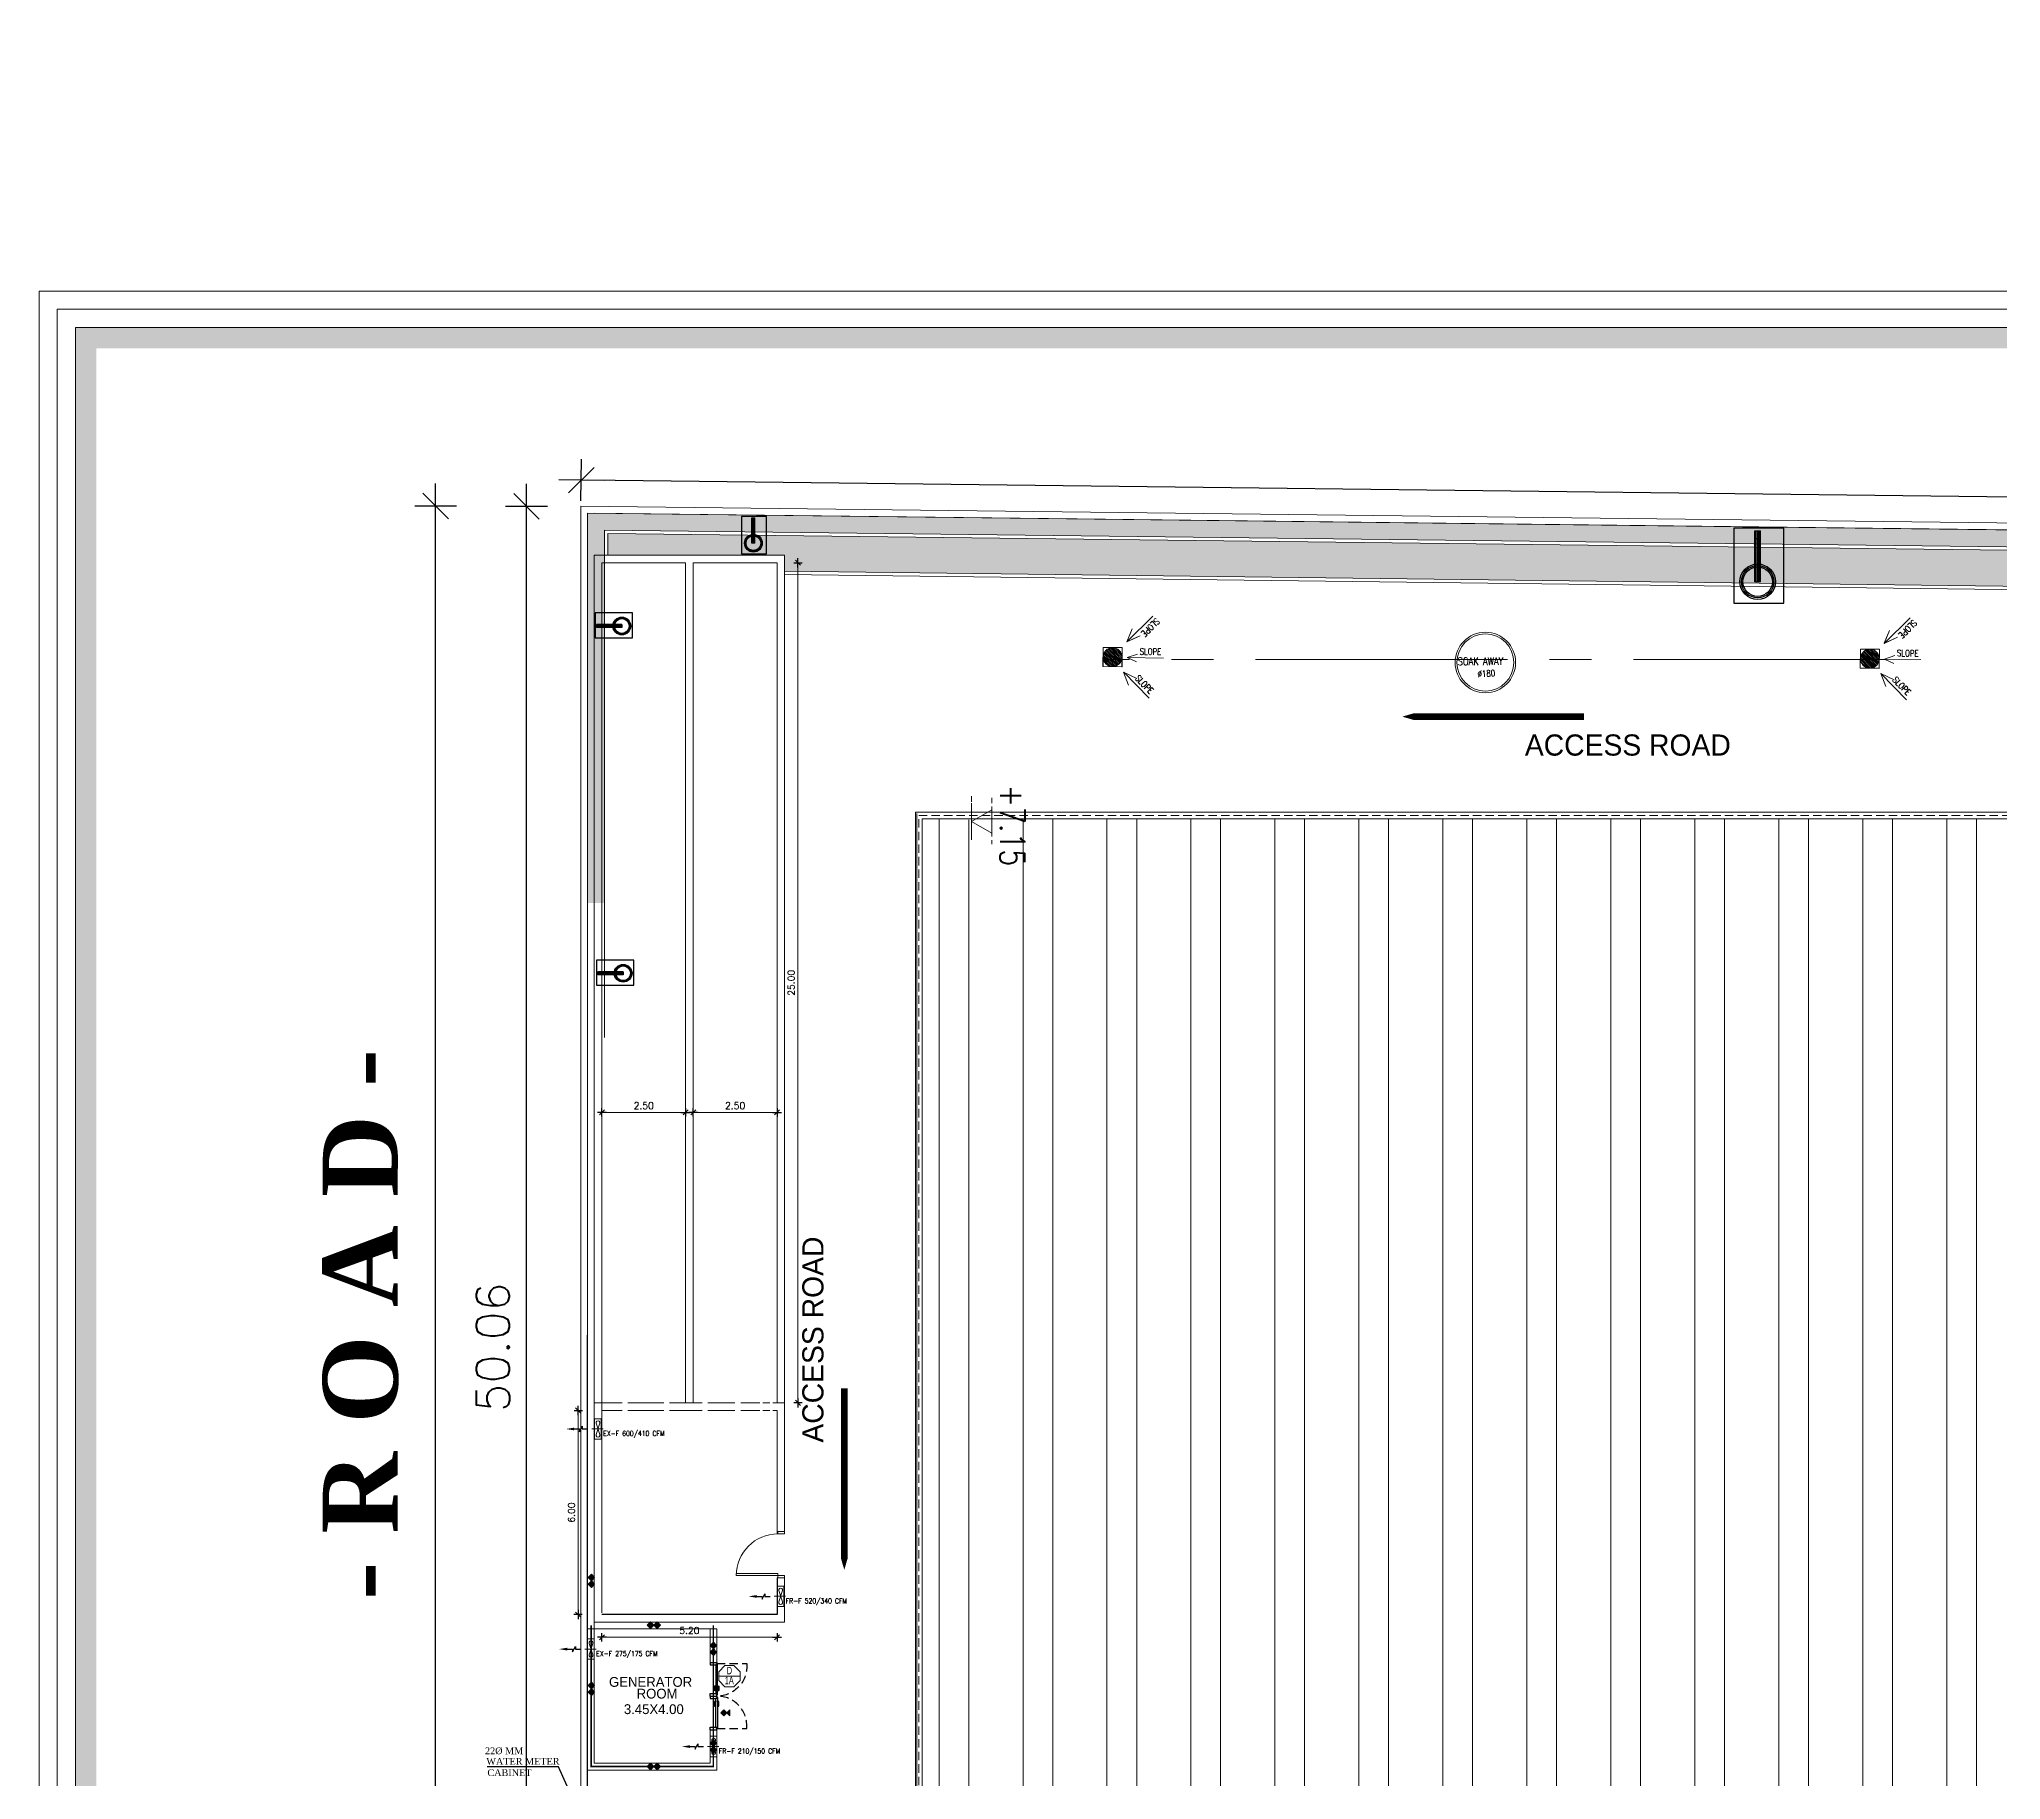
# Model space of a CAD drawing. Header units: inches. Extents: x -68096 to 69834, y -16833 to 17650.
# Drawn here: x 752.4 to 810.8, y 381.8 to 433.6 of the extents above; entities that cross this region are included whole.
import ezdxf
from ezdxf.enums import TextEntityAlignment as Align

# ---------------------------------------------------------------- set-up
doc = ezdxf.new("R2010")
doc.units = ezdxf.units.IN
doc.header["$MEASUREMENT"] = 0
doc.linetypes.add('CENTER2', pattern=[1.125, 0.75, -0.125, 0.125, -0.125])
doc.linetypes.add('HIDDEN', pattern=[0.375, 0.25, -0.125])
for name, color, linetype in [('-FR-TEXT', 1, 'Continuous'), ('A-TEXT', 3, 'Continuous'), ('A_FIXTURE', 9, 'Continuous'), ('A_ROOM_NAME', 2, 'Continuous'), ('FF-TEXT', 7, 'Continuous'), ('FIRE FIGHITNG SYSTEM', 7, 'Continuous'), ('Hatch', 8, 'Continuous'), ('LIGHT', 4, 'Continuous'), ('M-EXTDUCT', 150, 'Continuous'), ('M500G_GEN', 2, 'Continuous'), ('PROSPETTI', 252, 'Continuous'), ('SEC1', 3, 'Continuous'), ('tem', 2, 'Continuous'), ('TEXT', 23, 'Continuous'), ('TILES', 1, 'Continuous'), ('W', 7, 'Continuous'), ('wall plan', 40, 'Continuous'), ('WALL2', 2, 'Continuous'), ('WIN', 1, 'Continuous'), ('WINC', 2, 'Continuous')]:
    doc.layers.add(name, color=color, linetype=linetype)
for name, color, linetype, lineweight in [('ELECTRICAL TEXT.', 7, 'Continuous', 9), ('FIRE EMERGENCY LIGHT', 211, 'Continuous', 30), ('FPS', 172, 'Continuous', 60), ('PEN45', 7, 'Continuous', 50), ('WALL', 41, 'Continuous', 40), ('X1$0$A-DOOR', 31, 'Continuous', 13), ('X1$0$A-DOOR-FRAM', 31, 'Continuous', 20), ('X1$0$A-WALL', 113, 'Continuous', 13)]:
    doc.layers.add(name, color=color, linetype=linetype, lineweight=lineweight)
doc.layers.add('MV', color=1, linetype='Continuous', plot=False)
doc.styles.add('Browallia', font='')
doc.styles.add('ISCOP3', font='swissc.ttf')
doc.styles.add('MAHER_TIMES', font='times.ttf')
doc.styles.add('POLE', font='timesbd.ttf', dxfattribs={"height": 0.225})
doc.styles.add('ROMANS', font='romans.shx')
doc.styles.add('STYLE6', font='romanc.shx', dxfattribs={"width": 0.6})
doc.styles.get('Browallia').set_extended_font_data('BrowalliaUPC')
doc.dimstyles.new('100', dxfattribs={"dimtxt": 0.2, "dimasz": 0.035, "dimexe": 0, "dimexo": 0, "dimgap": 0.1, "dimtad": 1, "dimzin": 0, "dimdsep": 46, "dimtxsty": 'ROMANS', "dimblk": 'J2', "dimblk1": 'J2', "dimblk2": 'J2', "dimsah": 1, "dimcen": 0, "dimse1": 1, "dimse2": 1, "dimclrd": 1, "dimclre": 1, "dimclrt": 6, "dimadec": 0, "dimazin": 0, "dimtfac": 0.9, "dimtix": 1, "dimtmove": 2, "dimatfit": 3, "dimldrblk": 'J2', "dimfxl": 1, "dimtolj": 1, "dimtzin": 0, "dimarcsym": 0})
doc.dimstyles.new('SCALE50', dxfattribs={"dimscale": 0, "dimtxt": 0.18, "dimasz": 0.1, "dimexe": 0.1, "dimexo": 0.1, "dimgap": 0.1, "dimtad": 1, "dimdec": 0, "dimzin": 0, "dimdsep": 46, "dimtxsty": 'ROMANS', "dimblk": 'DOT', "dimblk1": 'DOT', "dimblk2": 'DOT', "dimsah": 1, "dimcen": 1, "dimclre": 4, "dimclrt": 2, "dimadec": 0, "dimazin": 0, "dimtfac": 1, "dimtdec": 0, "dimtofl": 0, "dimtmove": 1, "dimatfit": 3, "dimldrblk": 'DOT', "dimfxl": 1, "dimtolj": 1, "dimtzin": 0, "dimarcsym": 0})

# ---------------------------------------------------------------- blocks, each defined once
blk = doc.blocks.new('rfffff')
at = {"layer": 'W', "linetype": 'ByBlock', "lineweight": 18, "ltscale": 100}
h = blk.add_hatch(dxfattribs=at)
h.set_pattern_fill('LINE', color=256, scale=0.011615, angle=224.30031, style=0)
h.set_pattern_definition([(224.300307, (239663.13444, 378730.593538), (0.025755315, -0.0263921688), [])])
h.paths.add_polyline_path([(239962.26, 378588.355, 1), (239962.253, 378587.792, 1)])
for p, q in [((239962.283, 378589.591), (239962.271, 378588.506)), ((239961.039, 378589.276), (239961.799, 378588.502)), ((239961.8, 378588.501), (239961.62, 378588.894)), ((239961.798, 378588.501), (239961.664, 378588.796)), ((239962.272, 378588.506), (239962.165, 378588.813)), ((239962.272, 378588.506), (239962.4, 378588.79)), ((239962.7, 378588.403), (239962.888, 378588.793)), ((239963.476, 378589.163), (239962.701, 378588.404)), ((239961.8, 378588.501), (239961.414, 378588.655)), ((239961.798, 378588.501), (239961.509, 378588.617)), ((239962.7, 378588.403), (239963.088, 378588.55))]:
    blk.add_line(p, q, dxfattribs=at)
for points in [[(239962.538, 378587.785), (239961.968, 378587.792), (239961.975, 378588.362), (239962.545, 378588.355)], [(239962.534, 378587.789), (239961.972, 378587.796), (239961.979, 378588.358), (239962.541, 378588.351)]]:
    blk.add_lwpolyline(points, close=True, dxfattribs=at)
blk.add_circle((239962.256, 378588.074), 0.281, dxfattribs=at)
at = {"layer": 'W', "linetype": 'ByBlock', "lineweight": 18, "ltscale": 100, "style": 'STYLE6', "width": 0.8}
for rotation, p in [(314.4528, (239961.082, 378589.363)), (89.35267, (239962.184, 378588.879)), (44.35267, (239962.903, 378588.729))]:
    blk.add_text('SLOPE', height=0.1899, rotation=rotation, dxfattribs=at).set_placement(p)
blk = doc.blocks.new('DFGDFGG')
at = {"layer": 'LIGHT', "linetype": 'Continuous'}
for p, q in [((240239.828, 378686.424), (240241.339, 378686.424)), ((240239.828, 378686.246), (240239.828, 378686.424)), ((240239.828, 378686.379), (240241.339, 378686.379)), ((240239.828, 378686.335), (240241.339, 378686.335)), ((240239.828, 378686.29), (240241.339, 378686.29)), ((240241.339, 378686.424), (240241.339, 378686.246)), ((240239.828, 378686.246), (240241.339, 378686.246))]:
    blk.add_line(p, q, dxfattribs=at)
blk.add_lwpolyline([(240241.417, 378685.558), (240241.417, 378687.042), (240239.192, 378687.042), (240239.192, 378685.558)], close=True, dxfattribs=at)
for radius in [0.528, 0.483, 0.439]:
    blk.add_circle((240239.828, 378686.335), radius, dxfattribs=at)
at = {"layer": 'WALL2', "linetype": 'Continuous'}
blk.add_line((240241.109, 378686.424), (240241.109, 378686.246), dxfattribs=at)
blk = doc.blocks.new('J2')
for p, q in [((0, 3.53), (0, -3.59)), ((-4, 0), (0, 0)), ((-2.19, -2.19), (2.15, 2.15)), ((0, 0), (3.82, 0))]:
    blk.add_line(p, q)
blk = doc.blocks.new('*D26')
at = {"color": 1, "lineweight": -2, "transparency": 16777216}
blk.add_line((766.948, 369.793), (766.948, 419.503), dxfattribs=at)
at = {"layer": 'Defpoints', "color": 0, "transparency": 16777216}
for p in [(766.948, 419.678), (768.568, 419.678), (768.568, 369.618)]:
    blk.add_point(p, dxfattribs=at)
at = {"color": 1, "lineweight": -2, "transparency": 16777216, "xscale": 0.175, "yscale": 0.175, "zscale": 0.175}
for p, rotation in [((766.948, 419.678), 90), ((766.948, 369.618), 270)]:
    blk.add_blockref('J2', p, dxfattribs=dict(at, rotation=rotation))
at = {"color": 6, "lineweight": 0, "transparency": 16777216, "insert": (765.948, 394.648), "char_height": 1, "attachment_point": 5, "rotation": 90, "style": 'ROMANS'}
blk.add_mtext('\\A1;50.06', dxfattribs=at)
blk = doc.blocks.new('*D19')
at = {"color": 1, "lineweight": -2, "transparency": 16777216}
blk.add_line((764.242, 339.848), (764.242, 419.513), dxfattribs=at)
at = {"layer": 'Defpoints', "color": 0, "transparency": 16777216}
for p in [(764.242, 419.688), (768.568, 419.688), (768.568, 339.673)]:
    blk.add_point(p, dxfattribs=at)
at = {"color": 1, "lineweight": -2, "transparency": 16777216, "xscale": 0.175, "yscale": 0.175, "zscale": 0.175}
for p, rotation in [((764.242, 419.688), 90), ((764.242, 339.673), 270)]:
    blk.add_blockref('J2', p, dxfattribs=dict(at, rotation=rotation))
at = {"color": 6, "lineweight": 0, "transparency": 16777216, "insert": (763.242, 379.68), "char_height": 1, "attachment_point": 5, "rotation": 90, "style": 'ROMANS'}
blk.add_mtext('\\A1;80.01', dxfattribs=at)
blk = doc.blocks.new('*D20')
at = {"color": 1, "lineweight": -2, "transparency": 16777216}
blk.add_line((913.402, 418.752), (768.753, 420.45), dxfattribs=at)
at = {"layer": 'Defpoints', "color": 0, "transparency": 16777216}
for p in [(768.578, 420.452), (768.568, 419.678), (913.568, 417.975)]:
    blk.add_point(p, dxfattribs=at)
at = {"color": 1, "lineweight": -2, "transparency": 16777216, "xscale": 0.175, "yscale": 0.175, "zscale": 0.175}
for p, rotation in [((768.578, 420.452), 179.3273782654546), ((913.577, 418.75), 359.3273782654546)]:
    blk.add_blockref('J2', p, dxfattribs=dict(at, rotation=rotation))
at = {"color": 6, "lineweight": 0, "transparency": 16777216, "insert": (841.089, 420.601), "char_height": 1, "attachment_point": 5, "rotation": 359.32738, "style": 'ROMANS'}
blk.add_mtext('\\A1;145.01', dxfattribs=at)
blk = doc.blocks.new('do1')
at = {"color": 155, "linetype": 'HIDDEN'}
blk.add_line((0.968, 0.2), (0.968, 1.086), dxfattribs=at)
blk.add_arc((0.883, 0.207), 0.883, 84.50305, 180.42335, dxfattribs=at)
at = {"layer": 'PROSPETTI'}
for p, q in [((0, 0), (0, 0.2)), ((0, 0.2), (0.064, 0.2)), ((0, 0), (0.074, 0)), ((0.032, 0.211), (0.032, 0.2)), ((0.053, 0.216), (0.947, 0.216)), ((0.053, 0.216), (0.053, 0.2)), ((0.064, 0.2), (0.053, 0.2)), ((0.064, 0.168), (0.064, 0.2)), ((0.064, 0.2), (0.064, 0.168)), ((0.064, 0.168), (0.074, 0.168)), ((0.936, 0.168), (0.074, 0.168)), ((0.074, 0), (0.074, 0.168)), ((0.146, 0.216), (0.146, 0.221)), ((0.175, 0.221), (0.146, 0.221)), ((0.146, 0.168), (0.146, 0.163)), ((0.175, 0.163), (0.146, 0.163)), ((0.156, 0.221), (0.156, 0.237)), ((0.156, 0.163), (0.156, 0.147)), ((0.166, 0.221), (0.166, 0.237)), ((0.166, 0.163), (0.166, 0.147)), ((0.175, 0.216), (0.175, 0.221)), ((0.175, 0.168), (0.175, 0.163)), ((0.283, 0.259), (0.177, 0.259)), ((0.283, 0.248), (0.177, 0.248)), ((0.283, 0.136), (0.177, 0.136)), ((0.283, 0.126), (0.177, 0.126)), ((0.926, 0), (0.926, 0.168)), ((0.936, 0.168), (0.926, 0.168)), ((1, 0), (0.926, 0)), ((0.936, 0.2), (0.947, 0.2)), ((0.936, 0.2), (0.936, 0.168)), ((0.936, 0.168), (0.936, 0.2)), ((1, 0.2), (0.936, 0.2)), ((0.947, 0.216), (0.947, 0.2)), ((1, 0), (1, 0.2))]:
    blk.add_line(p, q, dxfattribs=at)
blk.add_circle((0.044, 0.208), 0.00798, dxfattribs=at)
for centre, radius, start, end in [((0.177, 0.237), 0.0213, 90, 180), ((0.177, 0.147), 0.0213, 180, 270), ((0.177, 0.237), 0.0106, 90, 180), ((0.177, 0.147), 0.0106, 180, 270), ((0.283, 0.237), 0.0213, 0, 90), ((0.283, 0.237), 0.0106, 0, 90), ((0.283, 0.147), 0.0106, 270, 0), ((0.283, 0.147), 0.0213, 270, 0), ((0.299, 0.238), 0.00534, 184.96768, 355.03232), ((0.299, 0.146), 0.00534, 4.96768, 175.03232)]:
    blk.add_arc(centre, radius, start, end, dxfattribs=at)
blk = doc.blocks.new('*D226')
at = {"color": 1, "lineweight": -2, "transparency": 16777216}
blk.add_line((1065.978, -604.653), (1060.833, -604.653), dxfattribs=at)
at = {"layer": 'Defpoints', "color": 0, "transparency": 16777216}
for p in [(1060.798, -603.978), (1066.013, -603.978), (1060.798, -604.653)]:
    blk.add_point(p, dxfattribs=at)
at = {"color": 1, "lineweight": -2, "transparency": 16777216, "xscale": 0.035, "yscale": 0.035, "zscale": 0.035, "rotation": 180}
blk.add_blockref('J2', (1060.798, -604.653), dxfattribs=at)
at = {"color": 1, "lineweight": -2, "transparency": 16777216, "xscale": 0.035, "yscale": 0.035, "zscale": 0.035}
blk.add_blockref('J2', (1066.013, -604.653), dxfattribs=at)
at = {"color": 6, "transparency": 16777216, "insert": (1063.405, -604.453), "char_height": 0.2, "attachment_point": 5, "style": 'ROMANS'}
blk.add_mtext('\\A1;5.20', dxfattribs=at)
blk = doc.blocks.new('*D227')
at = {"color": 1, "lineweight": -2, "transparency": 16777216}
blk.add_line((1060.092, -603.943), (1060.092, -597.937), dxfattribs=at)
at = {"layer": 'Defpoints', "color": 0, "transparency": 16777216}
for p in [(1060.092, -597.902), (1060.798, -597.902), (1060.798, -603.978)]:
    blk.add_point(p, dxfattribs=at)
at = {"color": 1, "lineweight": -2, "transparency": 16777216, "xscale": 0.035, "yscale": 0.035, "zscale": 0.035}
for p, rotation in [((1060.092, -597.902), 90), ((1060.092, -603.978), 270)]:
    blk.add_blockref('J2', p, dxfattribs=dict(at, rotation=rotation))
at = {"color": 6, "transparency": 16777216, "insert": (1059.892, -600.94), "char_height": 0.2, "attachment_point": 5, "rotation": 90, "style": 'ROMANS'}
blk.add_mtext('\\A1;6.00', dxfattribs=at)
blk = doc.blocks.new('*D229')
at = {"color": 1, "lineweight": -2, "transparency": 16777216}
blk.add_line((1060.833, -589.033), (1063.257, -589.033), dxfattribs=at)
at = {"layer": 'Defpoints', "color": 0, "transparency": 16777216}
for p in [(1060.798, -572.676), (1063.292, -572.676), (1063.292, -589.033)]:
    blk.add_point(p, dxfattribs=at)
at = {"color": 1, "lineweight": -2, "transparency": 16777216, "xscale": 0.035, "yscale": 0.035, "zscale": 0.035, "rotation": 180}
blk.add_blockref('J2', (1060.798, -589.033), dxfattribs=at)
at = {"color": 1, "lineweight": -2, "transparency": 16777216, "xscale": 0.035, "yscale": 0.035, "zscale": 0.035}
blk.add_blockref('J2', (1063.292, -589.033), dxfattribs=at)
at = {"color": 6, "transparency": 16777216, "insert": (1062.045, -588.833), "char_height": 0.2, "attachment_point": 5, "style": 'ROMANS'}
blk.add_mtext('\\A1;2.50', dxfattribs=at)
blk = doc.blocks.new('*D233')
at = {"color": 1, "lineweight": -2, "transparency": 16777216}
blk.add_line((1063.554, -589.033), (1065.978, -589.033), dxfattribs=at)
at = {"layer": 'Defpoints', "color": 0, "transparency": 16777216}
for p in [(1063.519, -572.676), (1066.013, -572.676), (1066.013, -589.033)]:
    blk.add_point(p, dxfattribs=at)
at = {"color": 1, "lineweight": -2, "transparency": 16777216, "xscale": 0.035, "yscale": 0.035, "zscale": 0.035, "rotation": 180}
blk.add_blockref('J2', (1063.519, -589.033), dxfattribs=at)
at = {"color": 1, "lineweight": -2, "transparency": 16777216, "xscale": 0.035, "yscale": 0.035, "zscale": 0.035}
blk.add_blockref('J2', (1066.013, -589.033), dxfattribs=at)
at = {"color": 6, "transparency": 16777216, "insert": (1064.766, -588.833), "char_height": 0.2, "attachment_point": 5, "style": 'ROMANS'}
blk.add_mtext('\\A1;2.50', dxfattribs=at)
blk = doc.blocks.new('*D230')
at = {"color": 1, "lineweight": -2, "transparency": 16777216}
blk.add_line((1066.634, -597.641), (1066.634, -572.711), dxfattribs=at)
at = {"layer": 'Defpoints', "color": 0, "transparency": 16777216}
for p in [(1066.013, -572.676), (1066.634, -572.676), (1066.013, -597.676)]:
    blk.add_point(p, dxfattribs=at)
at = {"color": 1, "lineweight": -2, "transparency": 16777216, "xscale": 0.035, "yscale": 0.035, "zscale": 0.035}
for p, rotation in [((1066.634, -572.676), 90), ((1066.634, -597.676), 270)]:
    blk.add_blockref('J2', p, dxfattribs=dict(at, rotation=rotation))
at = {"color": 6, "transparency": 16777216, "insert": (1066.434, -585.176), "char_height": 0.2, "attachment_point": 5, "rotation": 90, "style": 'ROMANS'}
blk.add_mtext('\\A1;25.00', dxfattribs=at)
blk = doc.blocks.new('2D_RAirFlow')
at = {"color": 32}
blk.add_lwpolyline([(0, -4), (0, -6), (1, -6), (-1, -7), (0, -7), (0, -9)], dxfattribs=at)
blk.add_solid([(-0.5, -4), (0, -1), (0.5, -4)], dxfattribs=at)
blk = doc.blocks.new('121')
at = {"layer": 'M500G_GEN', "color": 6, "lineweight": 0}
for p, q in [((-135, 2), (-472, 111)), ((-472, 2), (-135, 111))]:
    blk.add_line(p, q, dxfattribs=at)
for centre, start, end in [((-489, 56), 72.07979, 287.92021), ((-117, 56), 252.07979, 107.92021)]:
    blk.add_arc(centre, 57.3, start, end, dxfattribs=at)
at = {"layer": 'MV', "color": 6, "lineweight": 0}
blk.add_line((-303, -92), (-303, 244), dxfattribs=at)
at = {"layer": 'MV', "color": 5, "linetype": 'ByBlock', "lineweight": 0}
blk.add_lwpolyline([(-606, 162), (0, 162), (0, -38), (-606, -38)], close=True, dxfattribs=at)
at = {"layer": 'M-EXTDUCT', "color": 5, "lineweight": 0, "xscale": -80.82278193060236, "yscale": 80.82278193060236, "zscale": 80.82278193060236}
blk.add_blockref('2D_RAirFlow', (-306, 1091), dxfattribs=at)
blk = doc.blocks.new('HHHN')
at = {"color": 7, "linetype": 'Continuous'}
for p, q in [((1066.013, -602.887), (1066.013, -603.978)), ((1066.013, -603.978), (1060.798, -603.978))]:
    blk.add_line(p, q, dxfattribs=at)
at = {"layer": 'FIRE FIGHITNG SYSTEM', "color": 7, "lineweight": 0}
blk.add_line((1066.239, -572.449), (1066.239, -601.573), dxfattribs=at)
for points in [[(1060.572, -572.449), (1066.239, -572.449)], [(1066.239, -602.818), (1066.239, -604.205), (1060.572, -604.205), (1060.572, -572.449)], [(1060.798, -603.921), (1060.798, -572.676)], [(1060.798, -572.676), (1063.292, -572.676)], [(1063.292, -597.676), (1063.292, -572.676)], [(1063.519, -597.676), (1063.519, -572.676)], [(1063.519, -572.676), (1066.013, -572.676)], [(1066.013, -597.676), (1066.013, -572.676)], [(1060.572, -597.676), (1061.064, -597.676)], [(1060.798, -597.902), (1061.405, -597.902)], [(1061.064, -597.676), (1061.405, -597.676)], [(1061.575, -597.676), (1062.642, -597.676)], [(1061.575, -597.902), (1062.642, -597.902)], [(1062.812, -597.676), (1063.785, -597.676)], [(1062.812, -597.902), (1063.785, -597.902)], [(1063.955, -597.676), (1064.761, -597.676)], [(1063.955, -597.902), (1064.761, -597.902)], [(1064.931, -597.676), (1065.505, -597.676)], [(1064.931, -597.902), (1065.505, -597.902)], [(1065.59, -597.676), (1065.802, -597.676)], [(1065.59, -597.902), (1065.802, -597.902)], [(1065.887, -597.676), (1066.239, -597.676)], [(1066.013, -597.902), (1066.013, -601.573)]]:
    blk.add_lwpolyline(points, dxfattribs=at)
at = {"layer": 'FIRE FIGHITNG SYSTEM', "color": 251, "lineweight": 0}
blk.add_lwpolyline([(1065.887, -597.902), (1066.013, -597.902)], dxfattribs=at)
at = {"layer": 'X1$0$A-DOOR', "color": 30, "lineweight": 20, "true_color": 0xf8991e}
for p, q in [((1064.797, -602.758), (1066.041, -602.758)), ((1064.797, -602.818), (1064.797, -602.758)), ((1066.041, -602.818), (1064.797, -602.818)), ((1066.041, -602.758), (1066.041, -602.818))]:
    blk.add_line(p, q, dxfattribs=at)
at = {"layer": 'X1$0$A-DOOR', "color": 30, "lineweight": 9, "true_color": 0xf8991e}
blk.add_arc((1066.041, -602.818), 1.244, 90, 180, dxfattribs=at)
at = {"layer": 'X1$0$A-DOOR-FRAM', "color": 30, "true_color": 0xf8991e}
for p, q in [((1066.041, -601.503), (1066.041, -601.573)), ((1066.239, -601.503), (1066.041, -601.503)), ((1066.041, -601.573), (1066.239, -601.573)), ((1066.041, -602.818), (1066.041, -602.887)), ((1066.239, -602.818), (1066.041, -602.818)), ((1066.041, -602.887), (1066.239, -602.887)), ((1066.239, -602.887), (1066.239, -602.818))]:
    blk.add_line(p, q, dxfattribs=at)
at = {"layer": 'X1$0$A-WALL', "color": 251, "lineweight": 0}
for p, q in [((1066.013, -601.573), (1066.041, -601.573)), ((1066.013, -602.818), (1066.041, -602.818)), ((1066.013, -602.887), (1066.041, -602.887))]:
    blk.add_line(p, q, dxfattribs=at)
at = {"lineweight": 0, "char_height": 0.2, "attachment_point": 3, "rotation": 90, "style": 'ROMANS'}
for s, insert in [('{\\fOptima|b0|i0|c0|p2;Fire Water Tank 1 \\P( Effective Capacity = 255.50 Gallon)\\P               = 511 cu.mt\\P(25.00M X 2.50M X 4.10M)}', (1061.312, 16659.023, -271149.143)), ('{\\fOptima|b0|i0|c0|p2;Fire Water Tank 2 \\P( Effective Capacity = 255.50 Gallon)\\P               = 511 cu.mt\\P(25.00M X 2.50M X 4.10M)}', (1064.032, 16659.023, -271149.143))]:
    blk.add_mtext_dynamic_manual_height_columns(s, width=34482.43313, gutter_width=1, heights=[0], dxfattribs=dict(at, insert=insert))
at = {"color": 1}
for base, p1, p2, picture, middle in [((1063.292, -589.033), (1060.798, -572.676), (1063.292, -572.676), '*D229', (1062.045, -588.833)), ((1066.013, -589.033), (1063.519, -572.676), (1066.013, -572.676), '*D233', (1064.766, -588.833))]:
    dim = blk.add_linear_dim(base=base, p1=p1, p2=p2, text='2.50', dimstyle='100', dxfattribs=at)
    dim.commit()
    dim.dimension.update_dxf_attribs({"geometry": picture, "text_midpoint": middle})
dim = blk.add_aligned_dim(p1=(1066.013, -597.676), p2=(1066.013, -572.676), distance=-0.622, dimstyle='100', dxfattribs=at)
dim.commit()
dim.dimension.update_dxf_attribs({"geometry": '*D230', "text_midpoint": (1066.434, -585.176)})
for base, p1, p2, angle, text, picture, middle in [((1060.092, -597.902), (1060.798, -603.978), (1060.798, -597.902), 90, '6.00', '*D227', (1059.892, -600.94)), ((1060.798, -604.653), (1066.013, -603.978), (1060.798, -603.978), 180, '5.20', '*D226', (1063.405, -604.453))]:
    dim = blk.add_linear_dim(base=base, p1=p1, p2=p2, angle=angle, text=text, dimstyle='100', dxfattribs=at)
    dim.commit()
    dim.dimension.update_dxf_attribs({"geometry": picture, "text_midpoint": middle})

msp = doc.modelspace()

# ---------------------------------------------------------------- hatches: boundary and pattern name
at = {"lineweight": 0, "true_color": 0x636466}
h = msp.add_hatch(dxfattribs=at)
h.set_pattern_fill('STEEL', color=251, scale=20, angle=45)
h.set_pattern_definition([(90, (-62.3858, -354.2133), (-2.5, 4e-16), []), (90, (-63.2697, -353.3294), (-2.5, 4e-16), [])])
h.paths.add_polyline_path([(854.4082, 410.37368), (841.9556, 410.37368), (841.9556, 410.14422), (841.54974, 410.37368), (822.7686, 410.37368), (822.7686, 410.08422), (822.25662, 410.37368), (780.80726, 410.37368), (780.80726, 409.95241), (780.06213, 410.37368), (778.72845, 410.37368), (778.72845, 379.2948), (814.32925, 379.2948, -0.20371461), (814.20969, 379.57607, -1), (814.99096, 379.57607, -0.20371461), (814.8714, 379.2948), (854.4082, 379.2948)])
h.paths.add_polyline_path([(784.32935, 376.56861), (784.32935, 381.02099), (782.82935, 381.02099), (782.82935, 376.56861)], flags=9)
h.paths.add_polyline_path([(814.31833, 401.49023), (818.81833, 401.49023), (818.81833, 402.99023), (814.31833, 402.99023)], flags=24)
h.paths.add_polyline_path([(842.01308, 411.79686), (842.01308, 408.93327), (843.11716, 408.93327), (843.11716, 411.79686)], flags=9)
h.paths.add_polyline_path([(822.82608, 411.73686), (822.82608, 408.87327), (823.93016, 408.87327), (823.93016, 411.73686)], flags=9)
h.paths.add_polyline_path([(780.86475, 411.60505), (780.86475, 408.74146), (781.96883, 408.74146), (781.96883, 411.60505)], flags=9)
h.paths.add_polyline_path([(815.52064, 381.9954), (830.28271, 381.9954), (830.28271, 384.2782), (815.52064, 384.2782)], flags=24)
at = {"layer": 'FIRE EMERGENCY LIGHT', "lineweight": 0, "true_color": 0x636466}
for points in [[(768.78307, 387.80007), (768.88113, 387.89812), (768.97918, 387.80007), (768.88113, 387.70202)], [(768.78307, 387.60396), (768.88113, 387.50591), (768.97918, 387.60396), (768.88113, 387.70202)], [(770.54768, 386.3781), (770.64573, 386.28005), (770.74378, 386.3781), (770.64573, 386.47616)], [(770.74378, 386.3781), (770.84184, 386.47616), (770.93989, 386.3781), (770.84184, 386.28005)], [(772.41549, 385.77315), (772.51354, 385.8712), (772.61159, 385.77315), (772.51354, 385.6751)], [(772.41549, 385.57704), (772.51354, 385.47899), (772.61159, 385.57704), (772.51354, 385.6751)], [(768.78307, 384.58449), (768.88113, 384.68255), (768.97918, 384.58449), (768.88113, 384.48644)], [(768.78307, 384.38839), (768.88113, 384.29033), (768.97918, 384.38839), (768.88113, 384.48644)], [(772.82742, 383.67871), (772.91801, 383.7693), (772.82742, 383.85988), (772.73684, 383.7693)], [(773.00859, 383.67871), (773.00859, 383.85988), (772.91801, 383.7693)], [(772.41549, 382.86903), (772.51354, 382.96709), (772.61159, 382.86903), (772.51354, 382.77098)], [(772.41549, 382.67293), (772.51354, 382.57487), (772.61159, 382.67293), (772.51354, 382.77098)], [(770.54768, 382.1781), (770.64573, 382.08005), (770.74378, 382.1781), (770.64573, 382.27616)], [(770.74378, 382.1781), (770.84184, 382.27616), (770.93989, 382.1781), (770.84184, 382.08005)]]:
    msp.add_hatch(color=251, dxfattribs=at).paths.add_polyline_path(points)
at = {"layer": 'Hatch', "linetype": 'ByBlock', "lineweight": 0, "ltscale": 0.4, "true_color": 0x636466}
h = msp.add_hatch(dxfattribs=at)
h.set_pattern_fill('AR-HBONE', color=251, scale=0.03, angle=-90, style=0)
h.set_pattern_definition([(315, (-377701.33925, 240303.53826), (0.169705627485, 0), [0.36, -0.12]), (45, (-377701.2544, 240303.45341), (0.169705627485, 0), [0.36, -0.12])])
h.paths.add_polyline_path([(769.26972, 418.96825), (901.14217, 417.39423), (901.21534, 417.64506), (901.25184, 417.90215), (768.76845, 419.47543), (768.7659, 407.87277), (769.27104, 407.87266)])
at = {"layer": 'SEC1', "lineweight": 0, "true_color": 0x636466}
h = msp.add_hatch(dxfattribs=at)
h.set_pattern_fill('GRASS', color=251, scale=0.1, angle=-90, style=0)
h.set_pattern_definition([(360, (-377701.33925, 240303.53826), (0.0707106781, 0.0707106781), [0.01875, -0.1226713563]), (315, (-377701.33925, 240303.53826), (0.070710678119, 0.070710678119), [0.01875, -0.08125]), (45, (-377701.33925, 240303.53826), (-0.070710678119, 0.070710678119), [0.01875, -0.08125])])
h.paths.add_polyline_path([(774.63607, 417.74467), (899.55224, 416.20802), (899.78865, 416.23941), (900.10343, 416.33244), (900.36912, 416.46363), (900.7195, 416.7366), (900.94492, 417.0098), (901.10175, 417.29446), (769.36996, 418.86682), (769.36996, 418.22427), (774.63607, 418.22402)])
at = {"layer": 'WIN', "linetype": 'Continuous', "lineweight": 0}
h = msp.add_hatch(color=86, dxfattribs=at)
h.paths.add_polyline_path([(753.52048, 424.99869), (753.52048, 276.80128), (963.30992, 276.80128), (963.30992, 424.99869)])
h.paths.add_polyline_path([(922.89008, 424.37321), (922.89008, 277.45635), (962.68444, 277.45635), (962.68444, 424.37321)], flags=16)
h.paths.add_polyline_path([(922.26459, 277.45635), (754.14633, 277.45635), (754.14633, 424.37321), (922.26459, 424.37321)], flags=16)
h = msp.add_hatch(color=7, dxfattribs=at)
h.paths.add_polyline_path([(753.52048, 424.99869), (753.52048, 276.80128), (963.30992, 276.80128), (963.30992, 424.99869)])
h.paths.add_polyline_path([(922.89008, 424.37321), (922.89008, 277.45635), (962.68444, 277.45635), (962.68444, 424.37321)], flags=16)
h.paths.add_polyline_path([(922.26459, 277.45635), (754.14633, 277.45635), (754.14633, 424.37321), (922.26459, 424.37321)], flags=16)

# ---------------------------------------------------------------- linework, layer by layer
at = {"color": 251, "lineweight": 0, "true_color": 0x636466}
for p, q in [((778.56845, 410.53368), (778.56845, 347.05592)), ((772.41972, 386.27112), (768.75992, 386.27112)), ((772.41972, 386.27112), (768.75992, 386.27112)), ((772.41972, 386.46818), (768.96845, 386.46818)), ((772.41972, 386.46818), (768.96845, 386.46818)), ((772.41972, 385.27166), (772.61972, 385.27166)), ((772.41972, 383.27166), (772.61972, 383.27166))]:
    msp.add_line(p, q, dxfattribs=at)
at = {"color": 7, "lineweight": 0}
for p, q in [((772.61972, 386.27112), (768.75992, 386.27112)), ((772.41972, 385.27166), (772.41972, 386.27112)), ((772.61972, 385.07058), (772.61972, 386.27112)), ((772.41972, 382.27112), (772.41972, 383.27166)), ((772.61972, 382.07112), (772.61972, 383.27166)), ((772.61972, 382.07112), (768.76845, 382.07112)), ((772.41972, 382.27112), (768.96845, 382.27112))]:
    msp.add_line(p, q, dxfattribs=at)
at = {"color": 251, "lineweight": 0, "true_color": 0x636466}
for points in [[(913.5682, 417.97549), (913.5682, 337.9705), (768.56845, 339.6728), (768.56845, 419.67779), (913.5682, 417.97549)], [(769.26972, 403.87266), (769.26972, 418.96825), (901.14217, 417.39423), (901.21534, 417.64506), (901.25184, 417.90215), (768.76845, 419.47543), (768.75767, 370.57171)], [(768.76845, 369.61773), (768.76845, 419.47543), (913.3682, 417.77783), (913.3682, 338.17286), (768.76845, 339.87047), (768.76845, 362.11773)], [(768.96845, 419.47543), (913.5682, 417.77783), (913.5682, 338.17286), (768.96845, 339.87047), (768.96845, 362.11773)], [(769.26972, 403.87266), (769.26972, 418.96825), (901.14217, 417.39423)], [(769.36996, 418.22441), (769.36996, 418.86682), (901.10175, 417.29446)], [(769.36996, 418.22441), (769.36996, 418.86682), (901.10175, 417.29446), (900.94492, 417.0098), (900.7195, 416.7366), (900.36912, 416.46363), (900.10343, 416.33244), (899.78865, 416.23941), (899.55224, 416.20802), (774.63607, 417.74467), (774.63607, 418.22417)], [(774.63607, 418.22417), (774.63607, 417.74467), (899.55224, 416.20802)], [(774.63607, 418.22414), (774.63607, 417.64325), (899.44086, 416.10459)]]:
    msp.add_lwpolyline(points, dxfattribs=at)
for points in [[(793.02398, 413.41627, 0, 1.64236, 0), (795.84429, 413.41627, 0.2, 0.2, 0), (798.43027, 413.41627, 0.2, 0.2, 0)], [(776.41188, 388.02682, 0, 1.64236, 0), (776.41188, 390.84713, 0.2, 0.2, 0), (776.41188, 393.43311, 0.2, 0.2, 0)]]:
    msp.add_lwpolyline(points, format="xyseb", dxfattribs=at)
for points in [[(778.52845, 410.57368), (854.6082, 410.57368), (854.6082, 347.01592), (778.52845, 347.01592)], [(778.72845, 410.37368), (854.4082, 410.37368), (854.4082, 347.21592), (778.72845, 347.21592)]]:
    msp.add_lwpolyline(points, close=True, dxfattribs=at)
at = {"color": 251, "linetype": 'HIDDEN', "lineweight": 0, "true_color": 0x636466}
msp.add_lwpolyline([(854.5082, 410.47368), (854.5082, 347.11592), (778.62845, 347.11592), (778.62845, 410.47368)], close=True, dxfattribs=at)
at = {"color": 7, "lineweight": 0}
msp.add_lwpolyline([(768.96845, 382.27112), (768.96845, 391.47112)], dxfattribs=at)
at = {"layer": 'A_FIXTURE', "color": 251, "lineweight": 0, "true_color": 0x636466}
msp.add_line((780.19466, 410.84241), (780.19466, 409.7551), dxfattribs=at)
msp.add_line((780.19466, 410.84241), (780.19466, 409.7551), dxfattribs=at)
msp.add_lwpolyline([(780.80726, 410.64509), (780.80726, 409.95241), (780.19466, 410.29875), (780.80726, 410.64509)], dxfattribs=at)
msp.add_lwpolyline([(780.80726, 410.64509), (780.80726, 409.95241), (780.19466, 410.29875), (780.80726, 410.64509)], dxfattribs=at)
at = {"layer": 'FIRE EMERGENCY LIGHT', "color": 251, "lineweight": 0, "true_color": 0x636466}
for points in [[(768.78307, 387.80007), (768.88113, 387.89812), (768.97918, 387.80007), (768.88113, 387.70202)], [(768.78307, 387.60396), (768.88113, 387.50591), (768.97918, 387.60396), (768.88113, 387.70202)], [(770.54768, 386.3781), (770.64573, 386.28005), (770.74378, 386.3781), (770.64573, 386.47616)], [(770.74378, 386.3781), (770.84184, 386.47616), (770.93989, 386.3781), (770.84184, 386.28005)], [(772.41549, 385.77315), (772.51354, 385.8712), (772.61159, 385.77315), (772.51354, 385.6751)], [(772.41549, 385.57704), (772.51354, 385.47899), (772.61159, 385.57704), (772.51354, 385.6751)], [(768.78307, 384.58449), (768.88113, 384.68255), (768.97918, 384.58449), (768.88113, 384.48644)], [(768.78307, 384.38839), (768.88113, 384.29033), (768.97918, 384.38839), (768.88113, 384.48644)], [(772.82742, 383.67871), (772.91801, 383.7693), (772.82742, 383.85988), (772.73684, 383.7693)], [(772.41549, 382.86903), (772.51354, 382.96709), (772.61159, 382.86903), (772.51354, 382.77098)], [(772.41549, 382.67293), (772.51354, 382.57487), (772.61159, 382.67293), (772.51354, 382.77098)], [(770.54768, 382.1781), (770.64573, 382.08005), (770.74378, 382.1781), (770.64573, 382.27616)], [(770.74378, 382.1781), (770.84184, 382.27616), (770.93989, 382.1781), (770.84184, 382.08005)]]:
    msp.add_lwpolyline(points, close=True, dxfattribs=at)
msp.add_lwpolyline([(773.00859, 383.67871), (773.00859, 383.85988), (772.91801, 383.7693), (773.00859, 383.67871)], dxfattribs=at)
at = {"layer": 'FPS', "color": 251, "linetype": 'HIDDEN', "lineweight": 0, "ltscale": 1.2, "true_color": 0x636466, "const_width": 0.04831}
msp.add_lwpolyline([(768.87856, 386.3781), (768.87856, 382.1785), (772.51354, 382.1785), (772.51354, 386.3781)], dxfattribs=at)
at = {"layer": 'PEN45', "lineweight": 0}
msp.add_lwpolyline([(753.52048, 424.99869), (922.89008, 424.99869), (922.89008, 277.49458), (753.52048, 277.49458)], close=True, dxfattribs=at)
at = {"layer": 'TILES', "color": 251, "linetype": 'CENTER2', "lineweight": 0, "ltscale": 10, "true_color": 0x636466}
msp.add_lwpolyline([(807.40261, 415.11224), (784.11266, 415.11224)], dxfattribs=at)
at = {"layer": 'W', "color": 251, "linetype": 'ByBlock', "lineweight": 0, "ltscale": 100, "true_color": 0x636466}
for radius in [0.9, 0.84846]:
    msp.add_circle((795.49776, 415.02717), radius, dxfattribs=at)
at = {"layer": 'WALL', "color": 251, "linetype": 'HIDDEN', "lineweight": 0, "ltscale": 0.6, "true_color": 0x636466}
for p, q in [((780.19466, 411.04897), (780.19466, 409.99181)), ((780.19466, 411.03559), (780.19466, 409.99181)), ((780.80726, 410.99524), (780.80726, 409.62181))]:
    msp.add_line(p, q, dxfattribs=at)
at = {"layer": 'WIN', "color": 7, "linetype": 'Continuous', "lineweight": 0}
for points in [[(752.44464, 275.72544), (964.38576, 275.72544), (964.38576, 426.07453), (752.44464, 426.07453)], [(752.44464, 275.72544), (964.38576, 275.72544), (964.38576, 426.07453), (752.44464, 426.07453)], [(752.98256, 276.26336), (963.84784, 276.26336), (963.84784, 425.53661), (752.98256, 425.53661)], [(752.98256, 276.26336), (963.84784, 276.26336), (963.84784, 425.53661), (752.98256, 425.53661)], [(753.52048, 276.80128), (963.30992, 276.80128), (963.30992, 424.99869), (753.52048, 424.99869)], [(753.52048, 276.80128), (963.30992, 276.80128), (963.30992, 424.99869), (753.52048, 424.99869)]]:
    msp.add_lwpolyline(points, close=True, dxfattribs=at)
at = {"layer": 'WINC', "color": 251, "lineweight": 0, "true_color": 0x636466}
msp.add_line((773.3072, 384.86447), (772.6736, 384.86447), dxfattribs=at)
msp.add_lwpolyline([(772.6736, 384.73325), (772.6736, 384.99569), (772.85918, 385.18127), (773.12162, 385.18127), (773.3072, 384.99569), (773.3072, 384.73325), (773.12162, 384.54767), (772.85918, 384.54767)], close=True, dxfattribs=at)

# ---------------------------------------------------------------- block references
at = {"color": 1, "lineweight": 0}
msp.add_blockref('HHHN', (-291.60316, 990.67301), dxfattribs=at)
at = {"color": 251, "lineweight": 0, "true_color": 0x636466, "xscale": 0.5, "yscale": 0.5, "zscale": 0.5}
for p, rotation in [((190116.87366, -119701.33671), 89.99999999999997), ((120889.70256, 189759.28039), 180), ((120889.74187, 189748.94693), 180)]:
    msp.add_blockref('DFGDFGG', p, dxfattribs=dict(at, rotation=rotation))
at = {"color": 251, "lineweight": 0, "true_color": 0x636466}
for name, p, rotation in [('DFGDFGG', (379489.93842, -239822.39659), 89.99999999999997), ('rfffff', (-377803.67498, 240377.44349), 270), ('rfffff', (-377781.12989, 240377.39623), 270)]:
    msp.add_blockref(name, p, dxfattribs=dict(at, rotation=rotation))
at = {"layer": 'tem', "color": 5, "lineweight": 0, "xscale": 0.001, "yscale": 0.001, "zscale": 0.001, "rotation": 90.00000000000173}
for p in [(769.13755, 392.52538), (774.57101, 387.54339), (768.9301, 385.97516), (772.58136, 383.07448)]:
    msp.add_blockref('121', p, dxfattribs=at)
at = {"layer": 'wall plan', "color": 251, "lineweight": 0, "true_color": 0x636466, "xscale": -1, "rotation": 270}
msp.add_blockref('do1', (772.41972, 384.27166), dxfattribs=at)
at = {"layer": 'wall plan', "color": 251, "lineweight": 0, "true_color": 0x636466, "rotation": 270}
msp.add_blockref('do1', (772.41972, 384.27166), dxfattribs=at)

# ---------------------------------------------------------------- texts
at = {"layer": '-FR-TEXT', "color": 251, "lineweight": 0, "true_color": 0x636466, "style": 'POLE'}
msp.add_text('- R O A D -', height=2.2319013, rotation=90, dxfattribs=at).set_placement((763.1168, 387.1393))
at = {"layer": 'A-TEXT', "color": 251, "linetype": 'ByBlock', "lineweight": 0, "true_color": 0x636466, "style": 'Browallia'}
for s, height, p in [('ACCESS ROAD', 0.6298343, (799.73828, 412.25641)), ('GENERATOR', 0.29235, (770.64588, 384.54682)), (' ROOM', 0.29235, (770.78391, 384.19793)), ('3.45X4.00', 0.29235, (770.7412, 383.73559))]:
    msp.add_text(s, height=height, dxfattribs=at).set_placement(p, align=Align.CENTER)
msp.add_text('ACCESS ROAD', height=0.6298343, rotation=90, dxfattribs=at).set_placement((775.79185, 394.87843), align=Align.CENTER)
at = {"layer": 'A_ROOM_NAME', "color": 251, "lineweight": 0, "true_color": 0x636466, "style": 'ROMANS', "width": 0.8}
msp.add_text('+7.15', height=0.736053, rotation=270, dxfattribs=at).set_placement((781.04876, 410.17325), align=Align.CENTER)
at = {"layer": 'ELECTRICAL TEXT.', "color": 251, "linetype": 'ByBlock', "lineweight": 0, "true_color": 0x636466, "style": 'MAHER_TIMES'}
for s, height, p in [('22%%C MM', 0.200629, (765.71649, 382.54254)), ('WATER METER', 0.2006285, (765.75519, 382.22882)), ('CABINET', 0.200629, (765.78652, 381.8911))]:
    msp.add_text(s, height=height, dxfattribs=at).set_placement(p)
at = {"layer": 'FF-TEXT', "color": 7, "lineweight": 0, "style": 'ROMANS', "width": 0.8}
for s, p in [('EX-F 600/410 CFM', (769.23249, 392.0107)), ('FR-F 520/340 CFM', (774.66595, 387.02871)), ('EX-F 275/175 CFM', (769.02504, 385.46048)), ('FR-F 210/150 CFM', (772.6763, 382.55979))]:
    msp.add_text(s, height=0.15, dxfattribs=at).set_placement(p)
at = {"layer": 'TEXT', "color": 251, "lineweight": 0, "true_color": 0x636466, "style": 'ISCOP3', "width": 0.7}
for s, p in [('1A', (772.98641, 384.73573)), ('D', (772.99132, 385.02998))]:
    msp.add_text(s, height=0.22, dxfattribs=at).set_placement(p, align=Align.MIDDLE)
at = {"layer": 'W', "color": 251, "linetype": 'ByBlock', "lineweight": 0, "ltscale": 100, "true_color": 0x636466, "style": 'STYLE6', "width": 0.8}
for s, height, rotation, p in [('SOAK AWAY', 0.226352, 0.2810172, (794.67295, 414.94765)), (' %%C180 ', 0.191075, 3.7549964, (795.16686, 414.57992))]:
    msp.add_text(s, height=height, rotation=rotation, dxfattribs=at).set_placement(p)

# ---------------------------------------------------------------- dimensions: what is measured, and where the dimension line sits
at = {"color": 251, "lineweight": 0, "true_color": 0x636466}
for p1, p2, distance, picture, middle in [((913.5682, 417.97549), (768.56845, 419.67779), -0.77408, '*D20', (841.08916, 420.6006)), ((768.56845, 339.6728), (768.56845, 419.68779), 4.32685, '*D19', (763.2416, 379.68029))]:
    dim = msp.add_aligned_dim(p1=p1, p2=p2, distance=distance, dimstyle='100', override={"dimscale": 5, "dimfxl": 0}, dxfattribs=at)
    dim.commit()
    dim.dimension.update_dxf_attribs({"geometry": picture, "text_midpoint": middle})
dim = msp.add_linear_dim(base=(766.9477, 419.67779), p1=(768.56845, 369.61773), p2=(768.56845, 419.67779), angle=270, dimstyle='100', override={"dimscale": 5, "dimfxl": 0}, dxfattribs=at)
dim.commit()
dim.dimension.update_dxf_attribs({"geometry": '*D26', "text_midpoint": (765.9477, 394.64776)})

# ---------------------------------------------------------------- leaders
at = {"layer": 'ELECTRICAL TEXT.', "color": 251, "linetype": 'ByBlock', "lineweight": 0, "true_color": 0x636466}
msp.add_leader([(768.5895, 380.641), (767.90633, 382.17041), (765.77987, 382.16974)], dimstyle='SCALE50', override={"dimscale": 1, "dimasz": 0.18}, dxfattribs=at)

doc.saveas('drawing.dxf')
